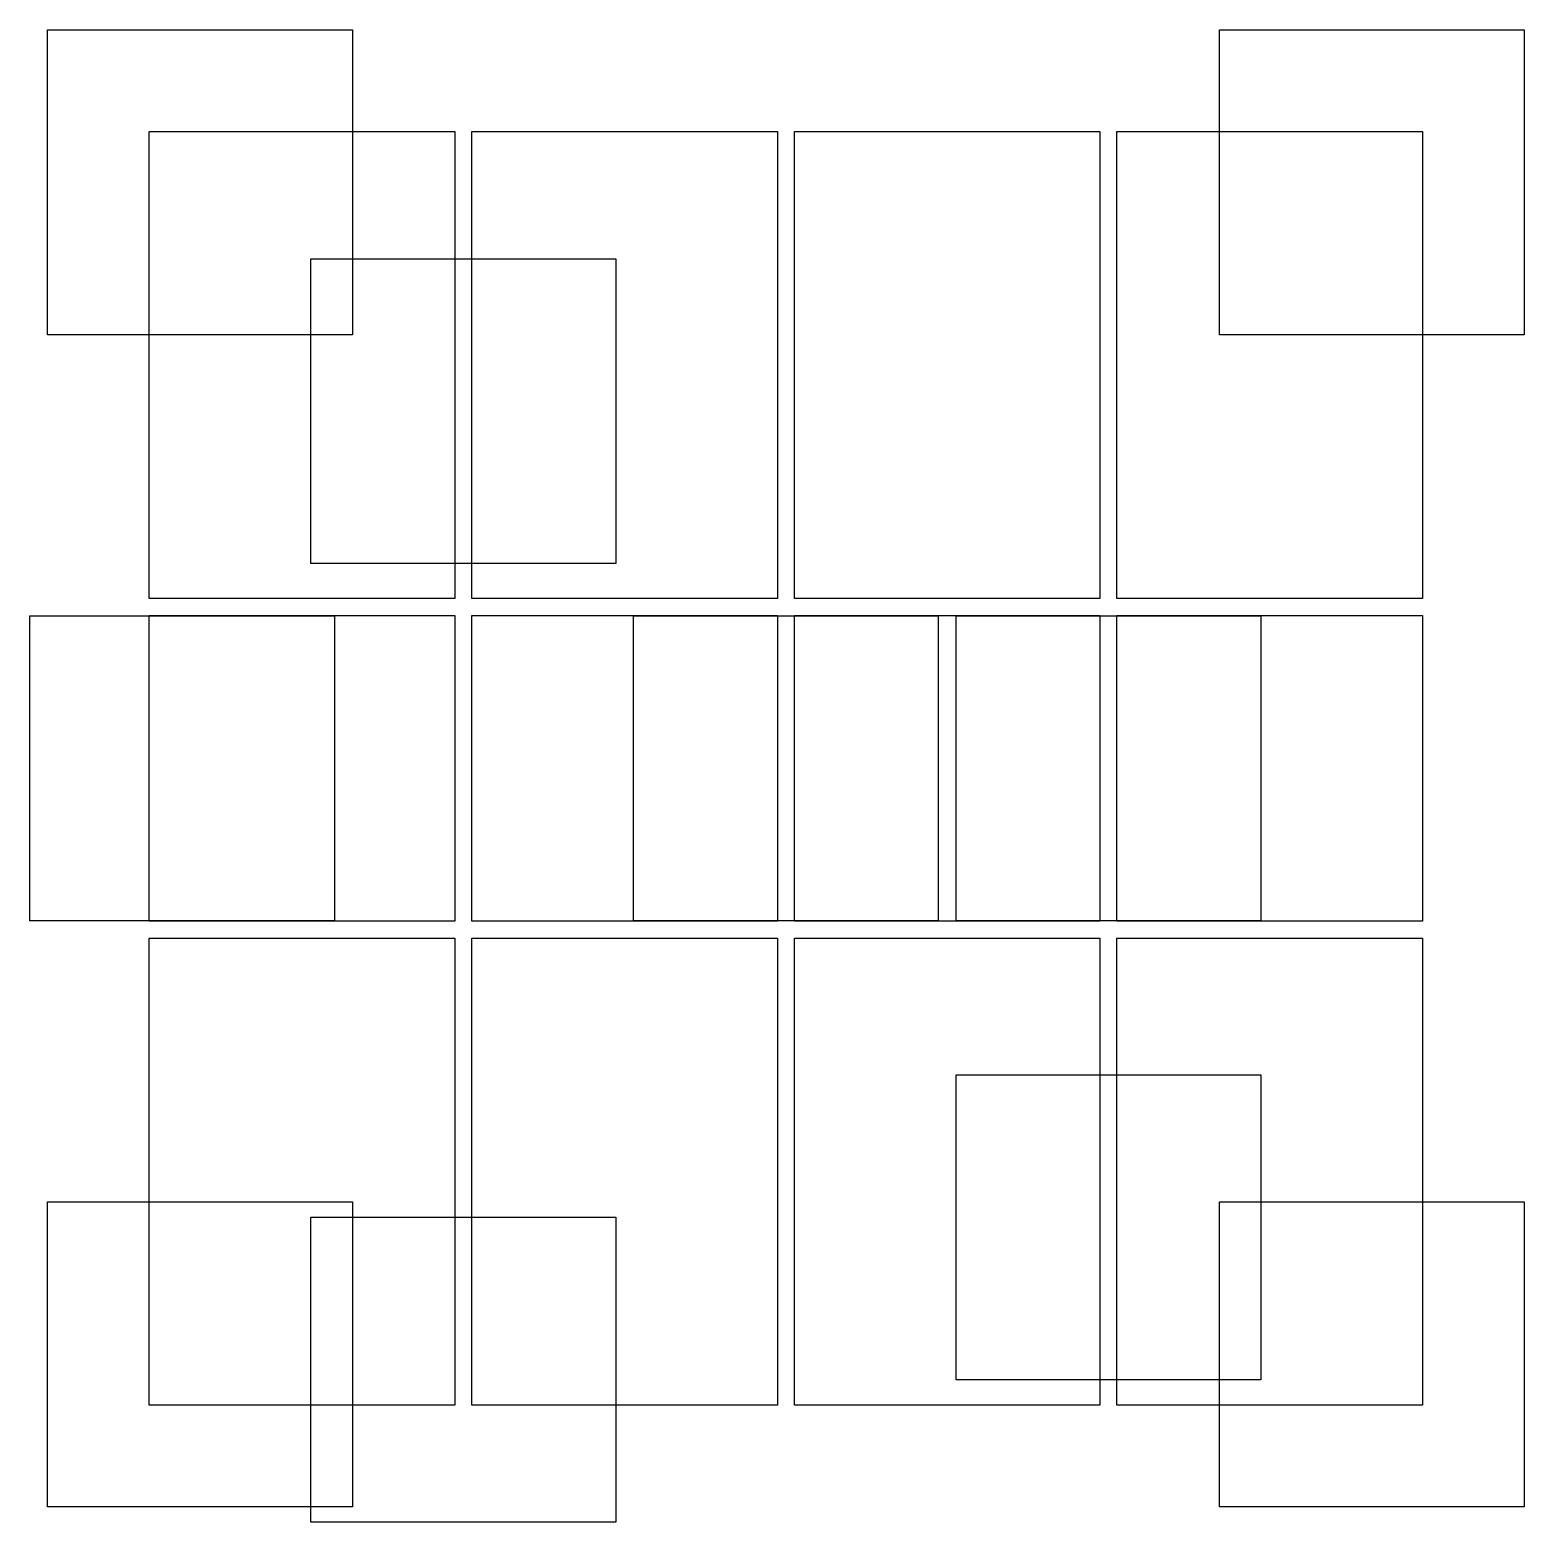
# Model space of a CAD drawing. Header units: millimetres. Extents: x 83.9 to 172.2, y -144.5 to -56.4.
import ezdxf

# ---------------------------------------------------------------- set-up
doc = ezdxf.new("R2010")
doc.units = ezdxf.units.MM

msp = doc.modelspace()

# ---------------------------------------------------------------- linework, layer by layer
at = {"linetype": 'CONTINUOUS'}
for p, q in [((84.975, -56.4), (102.975, -56.4)), ((84.975, -74.4), (84.975, -56.4)), ((102.975, -56.4), (102.975, -74.4)), ((154.175, -56.4), (172.175, -56.4)), ((154.175, -74.4), (154.175, -56.4)), ((172.175, -56.4), (172.175, -74.4)), ((90.975, -62.4), (109.025, -62.4)), ((90.975, -89.975), (90.975, -62.4)), ((109.025, -62.4), (109.025, -89.975)), ((110.025, -62.4), (128.075, -62.4)), ((110.025, -89.975), (110.025, -62.4)), ((128.075, -62.4), (128.075, -89.975)), ((129.075, -62.4), (147.125, -62.4)), ((129.075, -89.975), (129.075, -62.4)), ((147.125, -62.4), (147.125, -89.975)), ((148.125, -62.4), (166.175, -62.4)), ((148.125, -89.975), (148.125, -62.4)), ((166.175, -62.4), (166.175, -89.975)), ((100.525, -69.91), (118.525, -69.91)), ((100.525, -87.91), (100.525, -69.91)), ((118.525, -69.91), (118.525, -87.91)), ((102.975, -74.4), (84.975, -74.4)), ((172.175, -74.4), (154.175, -74.4)), ((118.525, -87.91), (100.525, -87.91)), ((109.025, -89.975), (90.975, -89.975)), ((128.075, -89.975), (110.025, -89.975)), ((147.125, -89.975), (129.075, -89.975)), ((166.175, -89.975), (148.125, -89.975)), ((83.925, -91), (101.925, -91)), ((83.925, -109), (83.925, -91)), ((90.975, -90.975), (109.025, -90.975)), ((90.975, -109.025), (90.975, -90.975)), ((101.925, -91), (101.925, -109)), ((109.025, -90.975), (109.025, -109.025)), ((110.025, -90.975), (128.075, -90.975)), ((110.025, -109.025), (110.025, -90.975)), ((119.575, -91), (137.575, -91)), ((119.575, -109), (119.575, -91)), ((128.075, -90.975), (128.075, -109.025)), ((129.075, -90.975), (147.125, -90.975)), ((129.075, -109.025), (129.075, -90.975)), ((137.575, -91), (137.575, -109)), ((138.625, -91), (156.625, -91)), ((138.625, -109), (138.625, -91)), ((147.125, -90.975), (147.125, -109.025)), ((148.125, -90.975), (166.175, -90.975)), ((148.125, -109.025), (148.125, -90.975)), ((156.625, -91), (156.625, -109)), ((166.175, -90.975), (166.175, -109.025)), ((101.925, -109), (83.925, -109)), ((109.025, -109.025), (90.975, -109.025)), ((128.075, -109.025), (110.025, -109.025)), ((137.575, -109), (119.575, -109)), ((147.125, -109.025), (129.075, -109.025)), ((156.625, -109), (138.625, -109)), ((166.175, -109.025), (148.125, -109.025)), ((90.975, -110.025), (109.025, -110.025)), ((90.975, -137.6), (90.975, -110.025)), ((109.025, -110.025), (109.025, -137.6)), ((110.025, -110.025), (128.075, -110.025)), ((110.025, -137.6), (110.025, -110.025)), ((128.075, -110.025), (128.075, -137.6)), ((129.075, -110.025), (147.125, -110.025)), ((129.075, -137.6), (129.075, -110.025)), ((147.125, -110.025), (147.125, -137.6)), ((148.125, -110.025), (166.175, -110.025)), ((148.125, -137.6), (148.125, -110.025)), ((166.175, -110.025), (166.175, -137.6)), ((138.625, -118.1), (156.625, -118.1)), ((138.625, -136.1), (138.625, -118.1)), ((156.625, -118.1), (156.625, -136.1)), ((84.975, -125.6), (102.975, -125.6)), ((84.975, -143.6), (84.975, -125.6)), ((102.975, -125.6), (102.975, -143.6)), ((154.175, -125.6), (172.175, -125.6)), ((154.175, -143.6), (154.175, -125.6)), ((172.175, -125.6), (172.175, -143.6)), ((100.525, -126.5), (118.525, -126.5)), ((100.525, -144.5), (100.525, -126.5)), ((118.525, -126.5), (118.525, -144.5)), ((156.625, -136.1), (138.625, -136.1)), ((109.025, -137.6), (90.975, -137.6)), ((128.075, -137.6), (110.025, -137.6)), ((147.125, -137.6), (129.075, -137.6)), ((166.175, -137.6), (148.125, -137.6)), ((102.975, -143.6), (84.975, -143.6)), ((172.175, -143.6), (154.175, -143.6)), ((118.525, -144.5), (100.525, -144.5))]:
    msp.add_line(p, q, dxfattribs=at)

doc.saveas('drawing.dxf')
